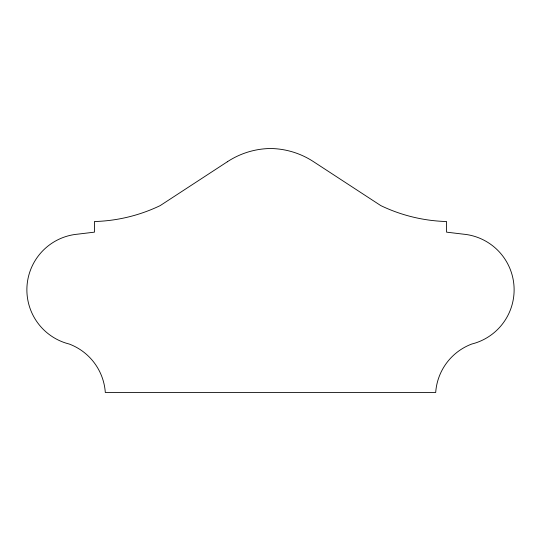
<?xml version="1.0" encoding="UTF-8"?>
<svg xmlns="http://www.w3.org/2000/svg" width="541" height="541" viewBox="0 0 541 541"><rect width="100%" height="100%" fill="white"/><g stroke="black" fill="none" stroke-linecap="round" stroke-linejoin="round"><path stroke-width="0.81" d="M227.315 161.786L160.21 205.6A162.246 162.246 0 0 1 94.438 221.533L94.438 232.15L77.823 234.145A55.885 55.885 0 0 0 69.214 344.029A55.858 55.858 0 0 1 105.306 392.495L435.694 392.495A55.858 55.858 0 0 1 471.786 344.029A55.885 55.885 0 0 0 463.177 234.145L446.562 232.15L446.562 221.533A162.246 162.246 0 0 1 380.79 205.6L313.685 161.786A80.508 80.508 0 0 0 270.5 148.505A80.508 80.508 0 0 0 227.315 161.786"/></g></svg>
